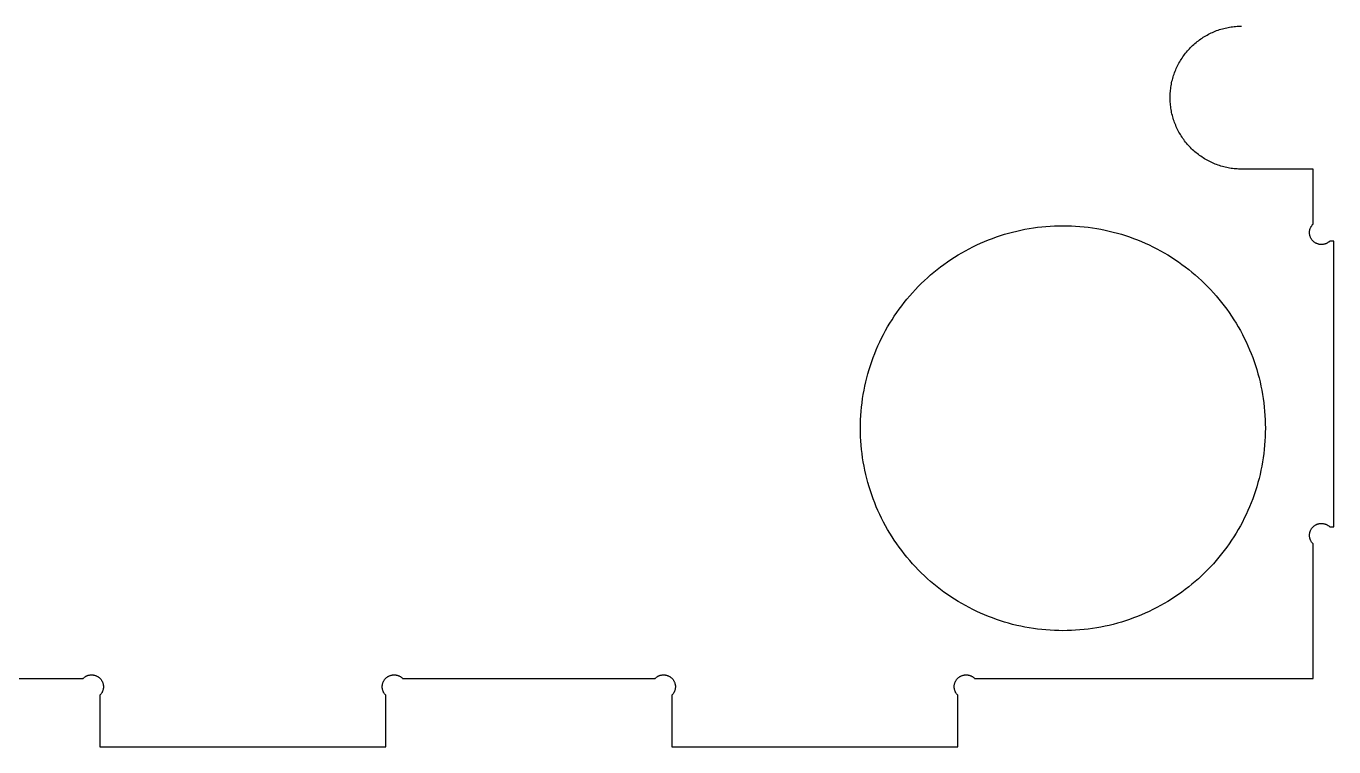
# Model space of a CAD drawing. Extents: x 0 to 96, y 0 to 48.
# Drawn here: x 13.73 to 27.46, y 1.83 to 9.39 of the extents above; entities that cross this region are included whole.
import ezdxf

# ---------------------------------------------------------------- set-up
doc = ezdxf.new("R2010")
doc.units = 0
doc.layers.add('Layer_1', color=7, linetype='CONTINUOUS')

msp = doc.modelspace()

# ---------------------------------------------------------------- linework, layer by layer
at = {"layer": 'Layer_1', "color": 7}
for p, q in [((26.199296, 9.332367), (26.213823, 9.338311)), ((26.213823, 9.338311), (26.228508, 9.343941)), ((26.228508, 9.343941), (26.243272, 9.349256)), ((26.243272, 9.349256), (26.258154, 9.354256)), ((26.258154, 9.354256), (26.273154, 9.358981)), ((26.273154, 9.358981), (26.288232, 9.363351)), ((26.288232, 9.363351), (26.30343, 9.367406)), ((26.30343, 9.367406), (26.318666, 9.371146)), ((26.318666, 9.371146), (26.333981, 9.374571)), ((26.333981, 9.374571), (26.349374, 9.377681)), ((26.349374, 9.377681), (26.364847, 9.380477)), ((26.364847, 9.380477), (26.380359, 9.382918)), ((26.380359, 9.382918), (26.395949, 9.385044)), ((26.395949, 9.385044), (26.41154, 9.386855)), ((26.41154, 9.386855), (26.42717, 9.388351)), ((26.42717, 9.388351), (26.442839, 9.389493)), ((26.442839, 9.389493), (26.458508, 9.390319)), ((26.458508, 9.390319), (26.474217, 9.390792)), ((26.474217, 9.390792), (26.489926, 9.390988)), ((25.9765, 9.187681), (25.988076, 9.198311)), ((25.988076, 9.198311), (25.999847, 9.208705)), ((25.999847, 9.208705), (26.011854, 9.218863)), ((26.011854, 9.218863), (26.02406, 9.228744)), ((26.02406, 9.228744), (26.0365, 9.238351)), ((26.0365, 9.238351), (26.049099, 9.247721)), ((26.049099, 9.247721), (26.061894, 9.256815)), ((26.061894, 9.256815), (26.074887, 9.265674)), ((26.074887, 9.265674), (26.088076, 9.274217)), ((26.088076, 9.274217), (26.101422, 9.282485)), ((26.101422, 9.282485), (26.114926, 9.290477)), ((26.114926, 9.290477), (26.128627, 9.298193)), ((26.128627, 9.298193), (26.142446, 9.305634)), ((26.142446, 9.305634), (26.156461, 9.31276)), ((26.156461, 9.31276), (26.170594, 9.319611)), ((26.170594, 9.319611), (26.184887, 9.326146)), ((26.184887, 9.326146), (26.199296, 9.332367)), ((25.865241, 9.056028), (25.87406, 9.06902)), ((25.87406, 9.06902), (25.883154, 9.081815)), ((25.883154, 9.081815), (25.892524, 9.094414)), ((25.892524, 9.094414), (25.90217, 9.106815)), ((25.90217, 9.106815), (25.912051, 9.11902)), ((25.912051, 9.11902), (25.92217, 9.131028)), ((25.92217, 9.131028), (25.932563, 9.142839)), ((25.932563, 9.142839), (25.943193, 9.154374)), ((25.943193, 9.154374), (25.95406, 9.165713)), ((25.95406, 9.165713), (25.965201, 9.176815)), ((25.965201, 9.176815), (25.9765, 9.187681)), ((25.792603, 8.917052), (25.798548, 8.931619)), ((25.798548, 8.931619), (25.804768, 8.946028)), ((25.804768, 8.946028), (25.811303, 8.960319)), ((25.811303, 8.960319), (25.818154, 8.974453)), ((25.818154, 8.974453), (25.82528, 8.98843)), ((25.82528, 8.98843), (25.832681, 9.002288)), ((25.832681, 9.002288), (25.840398, 9.015989)), ((25.840398, 9.015989), (25.84839, 9.029493)), ((25.84839, 9.029493), (25.856698, 9.042839)), ((25.856698, 9.042839), (25.865241, 9.056028)), ((25.753232, 8.7815), (25.756303, 8.796894)), ((25.756303, 8.796894), (25.759729, 8.812248)), ((25.759729, 8.812248), (25.763508, 8.827485)), ((25.763508, 8.827485), (25.767563, 8.842642)), ((25.767563, 8.842642), (25.771933, 8.85776)), ((25.771933, 8.85776), (25.776619, 8.872721)), ((25.776619, 8.872721), (25.781658, 8.887603)), ((25.781658, 8.887603), (25.786973, 8.902406)), ((25.786973, 8.902406), (25.792603, 8.917052)), ((25.739926, 8.640989), (25.740081, 8.656697)), ((25.740083, 8.656697), (25.740594, 8.672367)), ((25.740594, 8.672367), (25.741428, 8.688075)), ((25.741422, 8.688075), (25.742563, 8.703744)), ((25.742563, 8.703744), (25.74402, 8.719374)), ((25.74402, 8.719374), (25.745831, 8.734965)), ((25.745831, 8.734965), (25.747957, 8.750516)), ((25.747957, 8.750516), (25.750438, 8.766067)), ((25.750438, 8.766067), (25.753232, 8.7815)), ((25.740083, 8.62528), (25.739928, 8.640989)), ((25.740594, 8.609571), (25.740083, 8.62528)), ((25.741422, 8.593863), (25.740589, 8.609571)), ((25.742563, 8.578233), (25.741422, 8.593863)), ((25.74402, 8.562563), (25.742563, 8.578233)), ((25.745831, 8.546973), (25.74402, 8.562563)), ((25.747957, 8.531422), (25.745831, 8.546973)), ((25.750438, 8.51591), (25.747957, 8.531422)), ((25.753232, 8.500437), (25.750438, 8.51591)), ((25.756303, 8.485044), (25.753232, 8.500437)), ((25.759729, 8.469689), (25.756303, 8.485044)), ((25.763508, 8.454453), (25.759729, 8.469689)), ((25.767563, 8.439296), (25.763508, 8.454453)), ((25.771933, 8.424217), (25.767563, 8.439296)), ((25.776619, 8.409217), (25.771933, 8.424217)), ((25.781658, 8.394335), (25.776619, 8.409217)), ((25.786973, 8.379532), (25.781658, 8.394335)), ((25.792603, 8.364886), (25.786973, 8.379532)), ((25.798548, 8.350319), (25.792603, 8.364886)), ((25.804768, 8.33591), (25.798548, 8.350319)), ((25.811303, 8.321619), (25.804768, 8.33591)), ((25.818154, 8.307485), (25.811303, 8.321619)), ((25.82528, 8.293508), (25.818154, 8.307485)), ((25.832681, 8.27965), (25.82528, 8.293508)), ((25.840398, 8.265989), (25.832681, 8.27965)), ((25.84839, 8.252445), (25.840398, 8.265989)), ((25.856698, 8.239099), (25.84839, 8.252445)), ((25.865241, 8.22591), (25.856698, 8.239099)), ((25.87406, 8.212918), (25.865241, 8.22591)), ((25.883154, 8.200122), (25.87406, 8.212918)), ((25.892524, 8.187524), (25.883154, 8.200122)), ((25.90217, 8.175122), (25.892524, 8.187524)), ((25.912051, 8.162918), (25.90217, 8.175122)), ((25.92217, 8.15091), (25.912051, 8.162918)), ((25.932563, 8.139138), (25.92217, 8.15091)), ((25.943193, 8.127563), (25.932563, 8.139138)), ((25.95406, 8.116225), (25.943193, 8.127563)), ((25.965201, 8.105122), (25.95406, 8.116225)), ((25.9765, 8.094256), (25.965201, 8.105122)), ((25.988076, 8.083626), (25.9765, 8.094256)), ((25.999847, 8.073233), (25.988076, 8.083626)), ((26.011854, 8.063075), (25.999847, 8.073233)), ((26.02406, 8.053193), (26.011854, 8.063075)), ((26.0365, 8.043587), (26.02406, 8.053193)), ((26.049099, 8.034217), (26.0365, 8.043587)), ((26.061894, 8.025122), (26.049099, 8.034217)), ((26.074887, 8.016264), (26.061894, 8.025122)), ((26.088076, 8.007721), (26.074887, 8.016264)), ((26.101422, 7.999453), (26.088076, 8.007721)), ((26.114926, 7.991461), (26.101422, 7.999453)), ((26.128627, 7.983744), (26.114926, 7.991461)), ((26.142446, 7.976304), (26.128627, 7.983744)), ((26.156461, 7.969178), (26.142446, 7.976304)), ((26.170594, 7.962367), (26.156461, 7.969178)), ((26.184887, 7.955831), (26.170594, 7.962367)), ((26.199296, 7.949571), (26.184887, 7.955831)), ((26.213823, 7.943626), (26.199296, 7.949571)), ((26.228508, 7.937996), (26.213823, 7.943626)), ((26.243272, 7.932681), (26.228508, 7.937996)), ((26.258154, 7.927681), (26.243272, 7.932681)), ((26.273154, 7.922996), (26.258154, 7.927681)), ((26.288232, 7.918587), (26.273154, 7.922996)), ((26.30343, 7.914532), (26.288232, 7.918587)), ((26.318666, 7.910792), (26.30343, 7.914532)), ((26.333981, 7.907367), (26.318666, 7.910792)), ((26.349374, 7.904256), (26.333981, 7.907367)), ((26.364847, 7.901461), (26.349374, 7.904256)), ((26.380359, 7.89902), (26.364847, 7.901461)), ((26.395949, 7.896894), (26.380359, 7.89902)), ((26.41154, 7.895083), (26.395949, 7.896894)), ((26.42717, 7.893587), (26.41154, 7.895083)), ((26.442839, 7.892445), (26.42717, 7.893587)), ((26.458508, 7.891619), (26.442839, 7.892445)), ((26.474217, 7.891146), (26.458508, 7.891618)), ((26.489926, 7.890989), (26.474217, 7.891146)), ((27.239926, 7.890989), (26.489926, 7.890989)), ((27.239926, 7.312839), (27.239926, 7.890989)), ((24.304492, 7.274414), (24.348587, 7.280477)), ((24.348587, 7.280477), (24.3928, 7.285595)), ((24.3928, 7.285595), (24.43713, 7.289768)), ((24.43713, 7.289768), (24.4815, 7.293036)), ((24.4815, 7.293036), (24.525949, 7.295359)), ((24.525949, 7.295359), (24.570438, 7.296737)), ((24.570438, 7.296737), (24.614926, 7.297209)), ((24.614926, 7.297209), (24.659413, 7.296737)), ((24.659413, 7.296737), (24.703902, 7.295359)), ((24.703902, 7.295359), (24.748351, 7.293036)), ((24.748351, 7.293036), (24.79276, 7.289768)), ((24.79276, 7.289768), (24.837051, 7.285595)), ((24.837051, 7.285595), (24.881264, 7.280477)), ((24.881264, 7.280477), (24.925359, 7.274414)), ((27.213587, 7.274099), (27.215792, 7.278863)), ((27.215792, 7.278863), (27.218154, 7.283508)), ((27.218154, 7.283508), (27.220713, 7.288075)), ((27.220713, 7.288075), (27.223469, 7.292524)), ((27.223469, 7.292524), (27.226422, 7.296855)), ((27.226422, 7.296855), (27.229532, 7.301067)), ((27.229532, 7.301067), (27.232839, 7.305122)), ((27.232839, 7.305122), (27.236303, 7.309059)), ((27.236303, 7.309059), (27.239926, 7.312839)), ((23.791461, 7.131185), (23.832681, 7.147996)), ((23.832681, 7.147996), (23.874217, 7.163941)), ((23.874217, 7.163941), (23.916107, 7.17902)), ((23.916107, 7.17902), (23.958272, 7.193233)), ((23.958272, 7.193233), (24.000752, 7.20654)), ((24.000752, 7.20654), (24.043469, 7.218941)), ((24.043469, 7.218941), (24.086461, 7.230477)), ((24.086461, 7.230477), (24.129689, 7.241067)), ((24.129689, 7.241067), (24.173114, 7.250792)), ((24.173114, 7.250792), (24.216737, 7.259571)), ((24.216737, 7.259571), (24.260556, 7.267445)), ((24.260556, 7.267445), (24.304492, 7.274414)), ((24.925359, 7.274414), (24.969296, 7.267445)), ((24.969296, 7.267445), (25.013114, 7.259571)), ((25.013114, 7.259571), (25.056737, 7.250792)), ((25.056737, 7.250792), (25.100162, 7.241067)), ((25.100162, 7.241067), (25.14339, 7.230477)), ((25.14339, 7.230477), (25.186382, 7.218941)), ((25.186382, 7.218941), (25.229138, 7.20654)), ((25.229138, 7.20654), (25.271579, 7.193233)), ((25.271579, 7.193233), (25.313784, 7.17902)), ((25.313784, 7.17902), (25.355634, 7.163941)), ((25.355634, 7.163941), (25.397209, 7.147996)), ((25.397209, 7.147996), (25.43839, 7.131185)), ((27.203508, 7.217878), (27.203308, 7.223115)), ((27.203311, 7.223115), (27.203422, 7.228351)), ((27.20339, 7.228351), (27.203668, 7.233587)), ((27.203862, 7.212681), (27.203507, 7.217878)), ((27.203666, 7.233587), (27.204143, 7.238823)), ((27.204492, 7.207485), (27.203859, 7.212681)), ((27.204138, 7.238823), (27.204849, 7.243981)), ((27.20528, 7.202288), (27.204491, 7.207485)), ((27.204847, 7.243981), (27.205791, 7.249138)), ((27.206343, 7.19717), (27.205277, 7.202288)), ((27.205792, 7.249138), (27.206933, 7.254256)), ((27.207563, 7.192091), (27.206343, 7.19717)), ((27.206933, 7.254256), (27.208272, 7.259296)), ((27.20902, 7.187052), (27.207563, 7.192091)), ((27.208272, 7.259296), (27.209847, 7.264296)), ((27.210713, 7.182091), (27.20902, 7.187052)), ((27.209847, 7.264296), (27.211619, 7.269217)), ((27.212603, 7.177209), (27.210713, 7.182091)), ((27.211619, 7.269217), (27.213587, 7.274099)), ((27.21465, 7.172406), (27.212603, 7.177209)), ((27.216933, 7.167681), (27.21465, 7.172406)), ((27.219413, 7.163075), (27.216933, 7.167681)), ((27.222091, 7.158587), (27.219413, 7.163075)), ((27.224926, 7.154178), (27.222091, 7.158587)), ((27.227957, 7.149926), (27.224926, 7.154178)), ((27.231186, 7.145792), (27.227957, 7.149926)), ((27.234571, 7.141776), (27.231186, 7.145792)), ((27.238114, 7.137918), (27.234571, 7.141776)), ((27.241816, 7.134217), (27.238114, 7.137918)), ((23.514138, 6.989886), (23.552446, 7.012524)), ((23.552446, 7.012524), (23.591186, 7.034374)), ((23.591186, 7.034374), (23.630438, 7.055398)), ((23.630438, 7.055398), (23.670083, 7.075595)), ((23.670083, 7.075595), (23.710162, 7.094965)), ((23.710162, 7.094965), (23.750594, 7.113508)), ((23.750594, 7.113508), (23.791461, 7.131185)), ((25.43839, 7.131185), (25.479257, 7.113508)), ((25.479257, 7.113508), (25.519729, 7.094965)), ((25.519729, 7.094965), (25.559768, 7.075595)), ((25.559768, 7.075595), (25.599453, 7.055398)), ((25.599453, 7.055398), (25.638666, 7.034374)), ((25.638666, 7.034374), (25.677446, 7.012524)), ((25.677446, 7.012524), (25.715752, 6.989886)), ((27.245634, 7.130674), (27.241816, 7.134217)), ((27.24965, 7.127288), (27.245634, 7.130674)), ((27.253784, 7.124099), (27.24965, 7.127288)), ((27.258076, 7.121067), (27.253784, 7.124099)), ((27.262446, 7.118193), (27.258076, 7.121067)), ((27.266973, 7.115556), (27.262446, 7.118193)), ((27.271579, 7.113075), (27.266973, 7.115556)), ((27.276264, 7.110792), (27.271579, 7.113075)), ((27.281107, 7.108705), (27.276264, 7.110792)), ((27.285989, 7.106815), (27.281107, 7.108705)), ((27.290949, 7.105162), (27.285989, 7.106815)), ((27.295949, 7.103705), (27.290949, 7.105162)), ((27.301068, 7.102445), (27.295949, 7.103705)), ((27.306186, 7.101422), (27.301068, 7.102445)), ((27.311343, 7.100595), (27.306186, 7.101422)), ((27.31654, 7.100004), (27.311343, 7.100595)), ((27.321776, 7.099611), (27.31654, 7.100004)), ((27.327012, 7.099453), (27.321776, 7.099611)), ((27.332249, 7.099493), (27.327012, 7.099448)), ((27.337484, 7.099768), (27.332249, 7.099493)), ((27.342681, 7.10028), (27.337484, 7.099768)), ((27.347879, 7.100989), (27.342681, 7.10028)), ((27.353036, 7.101894), (27.347879, 7.100989)), ((27.358154, 7.103036), (27.353036, 7.101894)), ((27.363193, 7.104414), (27.358154, 7.103036)), ((27.368193, 7.105949), (27.363193, 7.104414)), ((27.373114, 7.10776), (27.368193, 7.105949)), ((27.377957, 7.109729), (27.373114, 7.10776)), ((27.382721, 7.111894), (27.377957, 7.109729)), ((27.387406, 7.114296), (27.382721, 7.111894)), ((27.391933, 7.116855), (27.387406, 7.114296)), ((27.396382, 7.119611), (27.391933, 7.116855)), ((27.400713, 7.122563), (27.396382, 7.119611)), ((27.404926, 7.125674), (27.400713, 7.122563)), ((27.40902, 7.128981), (27.404926, 7.125674)), ((27.412918, 7.132445), (27.40902, 7.128981)), ((27.416698, 7.136067), (27.412918, 7.132445)), ((27.458666, 7.136067), (27.416698, 7.136067)), ((27.458666, 4.136067), (27.458666, 7.136067)), ((23.295004, 6.837563), (23.330162, 6.864847)), ((23.330162, 6.864847), (23.36587, 6.891382)), ((23.36587, 6.891382), (23.40217, 6.91717)), ((23.40217, 6.91717), (23.438981, 6.94217)), ((23.438981, 6.94217), (23.476303, 6.966422)), ((23.476303, 6.966422), (23.514138, 6.989886)), ((25.715752, 6.989886), (25.753548, 6.966422)), ((25.753548, 6.966422), (25.79087, 6.94217)), ((25.79087, 6.94217), (25.827681, 6.91717)), ((25.827681, 6.91717), (25.863981, 6.891382)), ((25.863981, 6.891382), (25.899689, 6.864847)), ((25.899689, 6.864847), (25.934887, 6.837563)), ((23.16028, 6.721264), (23.193036, 6.751422)), ((23.193036, 6.751422), (23.226422, 6.780831)), ((23.226422, 6.780831), (23.260398, 6.809571)), ((23.260398, 6.809571), (23.295004, 6.837563)), ((25.934887, 6.837563), (25.969453, 6.809571)), ((25.969453, 6.809571), (26.00343, 6.780831)), ((26.00343, 6.780831), (26.036816, 6.751422)), ((26.036816, 6.751422), (26.069611, 6.721264)), ((23.006303, 6.560752), (23.035752, 6.594138)), ((23.035752, 6.594138), (23.06587, 6.626894)), ((23.06587, 6.626894), (23.096658, 6.65902)), ((23.096658, 6.65902), (23.128154, 6.690477)), ((23.128154, 6.690477), (23.16028, 6.721264)), ((26.069611, 6.721264), (26.101698, 6.690477)), ((26.101698, 6.690477), (26.133193, 6.65902)), ((26.133193, 6.65902), (26.163981, 6.626894)), ((26.163981, 6.626894), (26.194099, 6.594138)), ((26.194099, 6.594138), (26.223548, 6.560752)), ((22.895752, 6.421264), (22.922288, 6.457012)), ((22.922288, 6.457012), (22.949571, 6.49217)), ((22.949571, 6.49217), (22.977603, 6.526737)), ((22.977603, 6.526737), (23.006303, 6.560752)), ((26.223548, 6.560752), (26.252288, 6.526737)), ((26.252288, 6.526737), (26.28028, 6.49217)), ((26.28028, 6.49217), (26.307563, 6.457012)), ((26.307563, 6.457012), (26.334099, 6.421264)), ((22.820752, 6.31087), (22.844966, 6.348193)), ((22.844966, 6.348193), (22.870004, 6.385004)), ((22.870004, 6.385004), (22.895752, 6.421264)), ((26.334099, 6.421264), (26.359887, 6.385004)), ((26.359887, 6.385004), (26.384887, 6.348193)), ((26.384887, 6.348193), (26.409138, 6.31087)), ((22.731737, 6.156737), (22.75276, 6.195949)), ((22.75276, 6.195949), (22.774611, 6.234729)), ((22.774611, 6.234729), (22.797288, 6.273036)), ((22.797288, 6.273036), (22.820752, 6.31087)), ((26.409138, 6.31087), (26.432563, 6.273036)), ((26.432563, 6.273036), (26.455241, 6.234729)), ((26.455241, 6.234729), (26.477091, 6.195949)), ((26.477091, 6.195949), (26.498114, 6.156737)), ((22.673627, 6.03654), (22.69217, 6.077012)), ((22.69217, 6.077012), (22.71154, 6.117052)), ((22.71154, 6.117052), (22.731737, 6.156737)), ((26.498114, 6.156737), (26.518311, 6.117052)), ((26.518311, 6.117052), (26.537681, 6.077012)), ((26.537681, 6.077012), (26.556224, 6.03654)), ((22.608114, 5.871067), (22.623193, 5.912957)), ((22.623193, 5.912957), (22.639138, 5.954493)), ((22.639138, 5.954493), (22.655989, 5.995674)), ((22.655989, 5.995674), (22.673627, 6.03654)), ((26.556224, 6.03654), (26.573902, 5.995674)), ((26.573902, 5.995674), (26.590713, 5.954493)), ((26.590713, 5.954493), (26.606658, 5.912957)), ((26.606658, 5.912957), (26.621737, 5.871067)), ((22.568193, 5.743666), (22.580634, 5.786422)), ((22.580634, 5.786422), (22.593941, 5.828902)), ((22.593941, 5.828902), (22.608114, 5.871067)), ((26.621737, 5.871067), (26.63591, 5.828902)), ((26.63591, 5.828902), (26.649217, 5.786422)), ((26.649217, 5.786422), (26.661658, 5.743666)), ((22.536382, 5.61402), (22.546068, 5.657485)), ((22.546068, 5.657485), (22.556698, 5.700674)), ((22.556698, 5.700674), (22.568193, 5.743666)), ((26.661658, 5.743666), (26.673154, 5.700674)), ((26.673154, 5.700674), (26.683784, 5.657485)), ((26.683784, 5.657485), (26.693508, 5.61402)), ((22.512721, 5.482642), (22.519689, 5.526618)), ((22.519689, 5.526618), (22.527563, 5.570398)), ((22.527563, 5.570398), (22.536382, 5.61402)), ((26.693508, 5.61402), (26.702288, 5.570398)), ((26.702288, 5.570398), (26.710162, 5.526618)), ((26.710162, 5.526618), (26.71713, 5.482642)), ((22.497367, 5.350044), (22.501579, 5.394335)), ((22.501579, 5.394335), (22.506698, 5.438548)), ((22.506698, 5.438548), (22.512721, 5.482642)), ((26.71713, 5.482642), (26.723193, 5.438548)), ((26.723193, 5.438548), (26.728272, 5.394335)), ((26.728272, 5.394335), (26.732484, 5.350044)), ((22.489926, 5.172209), (22.490403, 5.216737)), ((22.490398, 5.216737), (22.491776, 5.261225)), ((22.491776, 5.261225), (22.494138, 5.305634)), ((22.494138, 5.305634), (22.497367, 5.350044)), ((26.732484, 5.350044), (26.735752, 5.305634)), ((26.735752, 5.305634), (26.738076, 5.261225)), ((26.738076, 5.261225), (26.739453, 5.216737)), ((26.739453, 5.216737), (26.739931, 5.172209)), ((22.490398, 5.127721), (22.48992, 5.172209)), ((22.491776, 5.083233), (22.490398, 5.127721)), ((22.494138, 5.038784), (22.491776, 5.083233)), ((26.738076, 5.083233), (26.735752, 5.038784)), ((26.739453, 5.127721), (26.738076, 5.083233)), ((26.739926, 5.172209), (26.739448, 5.127721)), ((22.497367, 4.994414), (22.494138, 5.038784)), ((22.501579, 4.950083), (22.497367, 4.994414)), ((22.506698, 4.90587), (22.501579, 4.950083)), ((26.728272, 4.950083), (26.723193, 4.90587)), ((26.732484, 4.994414), (26.728272, 4.950083)), ((26.735752, 5.038784), (26.732484, 4.994414)), ((22.512721, 4.861776), (22.506698, 4.90587)), ((22.519689, 4.817839), (22.512721, 4.861776)), ((22.527563, 4.77402), (22.519689, 4.817839)), ((26.710162, 4.817839), (26.702288, 4.77402)), ((26.71713, 4.861776), (26.710162, 4.817839)), ((26.723193, 4.90587), (26.71713, 4.861776)), ((22.536382, 4.730398), (22.527563, 4.77402)), ((22.546068, 4.686973), (22.536382, 4.730398)), ((22.556698, 4.643744), (22.546068, 4.686973)), ((26.683784, 4.686973), (26.673154, 4.643744)), ((26.693508, 4.730398), (26.683784, 4.686973)), ((26.702288, 4.77402), (26.693508, 4.730398)), ((22.568193, 4.600752), (22.556698, 4.643744)), ((22.580634, 4.558036), (22.568193, 4.600752)), ((22.593941, 4.515555), (22.580634, 4.558036)), ((26.649217, 4.558036), (26.63591, 4.515555)), ((26.661658, 4.600752), (26.649217, 4.558036)), ((26.673154, 4.643744), (26.661658, 4.600752)), ((22.608114, 4.47339), (22.593941, 4.515555)), ((22.623193, 4.4315), (22.608114, 4.47339)), ((22.639138, 4.389965), (22.623193, 4.4315)), ((26.606658, 4.4315), (26.590713, 4.389965)), ((26.621737, 4.47339), (26.606658, 4.4315)), ((26.63591, 4.515555), (26.621737, 4.47339)), ((22.655989, 4.348744), (22.639138, 4.389965)), ((22.673627, 4.307918), (22.655989, 4.348744)), ((22.69217, 4.267445), (22.673627, 4.307918)), ((22.71154, 4.227367), (22.69217, 4.267445)), ((26.537681, 4.267445), (26.518311, 4.227367)), ((26.556224, 4.307918), (26.537681, 4.267445)), ((26.573902, 4.348744), (26.556224, 4.307918)), ((26.590713, 4.389965), (26.573902, 4.348744)), ((22.731737, 4.187721), (22.71154, 4.227367)), ((22.75276, 4.148508), (22.731737, 4.187721)), ((22.774611, 4.109729), (22.75276, 4.148508)), ((26.477091, 4.148508), (26.455241, 4.109729)), ((26.498114, 4.187721), (26.477091, 4.148508)), ((26.518311, 4.227367), (26.498114, 4.187721)), ((27.224926, 4.117918), (27.227957, 4.122209)), ((27.227957, 4.122209), (27.231186, 4.126343)), ((27.231186, 4.126343), (27.234571, 4.130319)), ((27.234571, 4.130319), (27.238114, 4.134178)), ((27.238114, 4.134178), (27.241816, 4.137878)), ((27.241816, 4.137878), (27.245634, 4.141422)), ((27.245634, 4.141422), (27.24965, 4.144807)), ((27.24965, 4.144807), (27.253784, 4.147996)), ((27.253784, 4.147996), (27.258076, 4.151028)), ((27.258076, 4.151028), (27.262446, 4.153902)), ((27.262446, 4.153902), (27.266973, 4.156579)), ((27.266973, 4.156579), (27.271579, 4.15902)), ((27.271579, 4.15902), (27.276264, 4.161304)), ((27.276264, 4.161304), (27.281107, 4.16339)), ((27.281107, 4.16339), (27.285989, 4.16528)), ((27.285989, 4.16528), (27.290949, 4.166933)), ((27.290949, 4.166933), (27.295949, 4.16839)), ((27.295949, 4.16839), (27.301068, 4.16965)), ((27.301068, 4.16965), (27.306186, 4.170673)), ((27.306186, 4.170674), (27.311343, 4.1715)), ((27.311343, 4.1715), (27.31654, 4.17209)), ((27.31654, 4.172091), (27.321776, 4.172484)), ((27.321776, 4.172485), (27.327012, 4.172642)), ((27.327012, 4.172642), (27.332249, 4.172598)), ((27.332249, 4.172603), (27.337484, 4.172327)), ((27.337484, 4.172327), (27.342681, 4.171815)), ((27.342681, 4.171815), (27.347879, 4.171106)), ((27.347879, 4.171107), (27.353036, 4.170201)), ((27.353036, 4.170201), (27.358154, 4.169059)), ((27.358154, 4.169059), (27.363193, 4.167681)), ((27.363193, 4.167681), (27.368193, 4.166146)), ((27.368193, 4.166146), (27.373114, 4.164374)), ((27.373114, 4.164374), (27.377957, 4.162367)), ((27.377957, 4.162367), (27.382721, 4.160201)), ((27.382721, 4.160201), (27.387406, 4.157839)), ((27.387406, 4.157839), (27.391933, 4.155241)), ((27.391933, 4.155241), (27.396382, 4.152485)), ((27.396382, 4.152485), (27.400713, 4.149571)), ((27.400713, 4.149571), (27.404926, 4.146422)), ((27.404926, 4.146422), (27.40902, 4.143154)), ((27.40902, 4.143154), (27.412918, 4.139689)), ((27.412918, 4.139689), (27.416698, 4.136067)), ((27.416698, 4.136067), (27.458666, 4.136067)), ((22.797288, 4.071422), (22.774611, 4.109729)), ((22.820752, 4.033587), (22.797288, 4.071422)), ((22.844966, 3.996264), (22.820752, 4.033587)), ((22.870004, 3.959453), (22.844966, 3.996264)), ((26.384887, 3.996264), (26.359887, 3.959453)), ((26.409138, 4.033587), (26.384887, 3.996264)), ((26.432563, 4.071422), (26.409138, 4.033587)), ((26.455241, 4.109729), (26.432563, 4.071422)), ((27.203508, 4.041107), (27.203308, 4.046343)), ((27.203311, 4.048981), (27.203511, 4.054217)), ((27.203311, 4.046343), (27.203311, 4.048981)), ((27.203862, 4.03591), (27.203507, 4.041107)), ((27.203508, 4.054217), (27.203863, 4.059414)), ((27.204492, 4.030713), (27.203859, 4.03591)), ((27.203862, 4.059414), (27.204496, 4.064611)), ((27.20528, 4.025516), (27.204491, 4.030713)), ((27.204492, 4.064611), (27.205281, 4.069807)), ((27.206343, 4.020398), (27.205277, 4.025516)), ((27.20528, 4.069807), (27.206347, 4.074926)), ((27.206343, 4.074926), (27.207563, 4.080004)), ((27.207563, 4.015319), (27.206343, 4.020398)), ((27.207563, 4.080004), (27.20902, 4.085044)), ((27.20902, 4.01028), (27.207563, 4.015319)), ((27.20902, 4.085044), (27.210713, 4.090004)), ((27.210713, 4.005319), (27.20902, 4.01028)), ((27.210713, 4.090004), (27.212603, 4.094886)), ((27.212603, 4.000437), (27.210713, 4.005319)), ((27.212603, 4.094886), (27.21465, 4.099689)), ((27.21465, 3.995634), (27.212603, 4.000437)), ((27.21465, 4.099689), (27.216933, 4.104414)), ((27.216933, 3.99091), (27.21465, 3.995634)), ((27.216933, 4.104414), (27.219413, 4.10902)), ((27.219413, 3.986304), (27.216933, 3.99091)), ((27.219413, 4.10902), (27.222091, 4.113548)), ((27.222091, 3.981776), (27.219413, 3.986304)), ((27.222091, 4.113548), (27.224926, 4.117918)), ((27.224926, 3.977406), (27.222091, 3.981776)), ((22.895752, 3.923178), (22.870004, 3.959453)), ((22.922288, 3.887449), (22.895752, 3.923178)), ((22.949571, 3.852284), (22.922288, 3.887449)), ((22.977603, 3.817697), (22.949571, 3.852284)), ((26.28028, 3.852284), (26.252288, 3.817697)), ((26.307563, 3.887449), (26.28028, 3.852284)), ((26.334099, 3.923178), (26.307563, 3.887449)), ((26.359887, 3.959453), (26.334099, 3.923178)), ((27.227957, 3.973154), (27.224926, 3.977406)), ((27.231186, 3.968981), (27.227957, 3.973154)), ((27.234571, 3.965004), (27.231186, 3.968981)), ((27.238114, 3.961146), (27.234571, 3.965004)), ((27.239926, 3.959256), (27.238114, 3.961146)), ((27.239926, 2.547221), (27.239926, 3.959256)), ((23.006303, 3.783705), (22.977603, 3.817697)), ((23.035752, 3.750319), (23.006303, 3.783705)), ((23.06587, 3.717559), (23.035752, 3.750319)), ((23.096658, 3.685437), (23.06587, 3.717559)), ((26.163981, 3.717559), (26.133193, 3.685437)), ((26.194099, 3.750319), (26.163981, 3.717559)), ((26.223548, 3.783705), (26.194099, 3.750319)), ((26.252288, 3.817697), (26.223548, 3.783705)), ((23.128154, 3.653969), (23.096658, 3.685437)), ((23.16028, 3.623162), (23.128154, 3.653969)), ((23.193036, 3.59304), (23.16028, 3.623162)), ((23.226422, 3.563607), (23.193036, 3.59304)), ((26.036816, 3.59304), (26.00343, 3.563607)), ((26.069611, 3.623162), (26.036816, 3.59304)), ((26.101698, 3.653969), (26.069611, 3.623162)), ((26.133193, 3.685437), (26.101698, 3.653969)), ((23.260398, 3.534882), (23.226422, 3.563607)), ((23.295004, 3.506874), (23.260398, 3.534882)), ((23.330162, 3.479595), (23.295004, 3.506874)), ((23.36587, 3.453059), (23.330162, 3.479595)), ((23.40217, 3.42728), (23.36587, 3.453059)), ((25.863981, 3.453059), (25.827681, 3.42728)), ((25.899689, 3.479595), (25.863981, 3.453059)), ((25.934887, 3.506874), (25.899689, 3.479595)), ((25.969453, 3.534882), (25.934887, 3.506874)), ((26.00343, 3.563607), (25.969453, 3.534882)), ((23.438981, 3.402264), (23.40217, 3.42728)), ((23.476303, 3.378024), (23.438981, 3.402264)), ((23.514138, 3.354571), (23.476303, 3.378024)), ((23.552446, 3.331918), (23.514138, 3.354571)), ((23.591186, 3.310071), (23.552446, 3.331918)), ((23.630438, 3.28904), (23.591186, 3.310071)), ((25.638666, 3.310071), (25.599453, 3.28904)), ((25.677446, 3.331918), (25.638666, 3.310071)), ((25.715752, 3.354571), (25.677446, 3.331918)), ((25.753548, 3.378024), (25.715752, 3.354571)), ((25.79087, 3.402264), (25.753548, 3.378024)), ((25.827681, 3.42728), (25.79087, 3.402264)), ((23.670083, 3.268835), (23.630438, 3.28904)), ((23.710162, 3.249465), (23.670083, 3.268835)), ((23.750594, 3.230937), (23.710162, 3.249465)), ((23.791461, 3.213264), (23.750594, 3.230937)), ((23.832681, 3.196445), (23.791461, 3.213264)), ((23.874217, 3.180496), (23.832681, 3.196445)), ((23.916107, 3.165422), (23.874217, 3.180496)), ((23.958272, 3.151225), (23.916107, 3.165422)), ((25.313784, 3.165422), (25.271579, 3.151225)), ((25.355634, 3.180496), (25.313784, 3.165422)), ((25.397209, 3.196445), (25.355634, 3.180496)), ((25.43839, 3.213264), (25.397209, 3.196445)), ((25.479257, 3.230937), (25.43839, 3.213264)), ((25.519729, 3.249465), (25.479257, 3.230937)), ((25.559768, 3.268835), (25.519729, 3.249465)), ((25.599453, 3.28904), (25.559768, 3.268835)), ((24.000752, 3.137918), (23.958272, 3.151225)), ((24.043469, 3.1255), (24.000752, 3.137918)), ((24.086461, 3.113981), (24.043469, 3.1255)), ((24.129689, 3.103367), (24.086461, 3.113981)), ((24.173114, 3.093658), (24.129689, 3.103367)), ((24.216737, 3.084863), (24.173114, 3.093658)), ((24.260556, 3.076981), (24.216737, 3.084863)), ((24.304492, 3.070016), (24.260556, 3.076981)), ((24.348587, 3.063977), (24.304492, 3.070016)), ((24.3928, 3.058863), (24.348587, 3.063977)), ((24.43713, 3.054674), (24.3928, 3.058863)), ((24.4815, 3.051414), (24.43713, 3.054674)), ((24.525949, 3.049087), (24.4815, 3.051414)), ((24.570438, 3.047689), (24.525949, 3.049087)), ((24.614926, 3.047221), (24.570438, 3.04769)), ((24.659413, 3.047689), (24.614926, 3.04722)), ((24.703902, 3.049087), (24.659413, 3.047689)), ((24.748351, 3.051414), (24.703902, 3.049087)), ((24.79276, 3.054674), (24.748351, 3.051414)), ((24.837051, 3.058863), (24.79276, 3.054674)), ((24.881264, 3.063977), (24.837051, 3.058863)), ((24.925359, 3.070016), (24.881264, 3.063977)), ((24.969296, 3.076981), (24.925359, 3.070016)), ((25.013114, 3.084863), (24.969296, 3.076981)), ((25.056737, 3.093658), (25.013114, 3.084863)), ((25.100162, 3.103367), (25.056737, 3.093658)), ((25.14339, 3.113981), (25.100162, 3.103367)), ((25.186382, 3.1255), (25.14339, 3.113981)), ((25.229138, 3.137918), (25.186382, 3.1255)), ((25.271579, 3.151225), (25.229138, 3.137918)), ((11.679374, 2.547221), (14.329768, 2.547221)), ((14.329768, 2.547221), (14.333548, 2.550847)), ((14.333548, 2.550847), (14.337484, 2.554307)), ((14.337484, 2.554307), (14.34154, 2.557603)), ((14.34154, 2.557603), (14.345752, 2.560725)), ((14.345752, 2.560725), (14.350083, 2.563666)), ((14.350083, 2.563666), (14.354532, 2.566426)), ((14.354532, 2.566426), (14.359099, 2.568996)), ((14.359099, 2.568996), (14.363744, 2.571374)), ((14.363744, 2.571374), (14.368508, 2.573552)), ((14.368508, 2.573552), (14.373351, 2.575532)), ((14.373351, 2.575532), (14.378272, 2.577304)), ((14.378272, 2.577304), (14.383272, 2.57887)), ((14.383272, 2.57887), (14.388351, 2.580225)), ((14.388351, 2.580225), (14.39343, 2.581367)), ((14.39343, 2.581367), (14.398587, 2.582295)), ((14.398587, 2.582296), (14.403784, 2.583005)), ((14.403784, 2.583004), (14.408981, 2.583497)), ((14.408981, 2.583496), (14.414217, 2.583772)), ((14.414217, 2.583772), (14.419453, 2.583828)), ((14.419453, 2.583827), (14.424689, 2.583662)), ((14.424689, 2.583662), (14.429926, 2.58328)), ((14.429926, 2.58328), (14.435122, 2.582678)), ((14.435122, 2.582678), (14.44028, 2.581859)), ((14.44028, 2.581859), (14.445438, 2.580823)), ((14.445438, 2.580823), (14.450517, 2.579575)), ((14.450517, 2.579575), (14.455517, 2.578115)), ((14.455517, 2.578115), (14.460477, 2.576441)), ((14.460477, 2.576441), (14.465398, 2.574567)), ((14.465398, 2.574567), (14.470201, 2.572489)), ((14.470201, 2.572489), (14.474887, 2.570209)), ((14.474887, 2.570209), (14.479532, 2.567733)), ((14.479532, 2.567733), (14.48402, 2.565071)), ((14.48402, 2.565071), (14.48843, 2.562217)), ((14.48843, 2.562217), (14.492681, 2.559185)), ((14.492681, 2.559185), (14.496816, 2.555977)), ((14.496816, 2.555977), (14.500831, 2.552599)), ((14.500831, 2.552599), (14.50465, 2.549052)), ((14.50465, 2.549052), (14.508351, 2.545351)), ((14.508351, 2.545351), (14.511933, 2.541496)), ((14.511933, 2.541496), (14.51528, 2.5375)), ((14.51528, 2.5375), (14.518508, 2.533363)), ((14.518508, 2.533363), (14.52154, 2.529095)), ((14.52154, 2.529095), (14.524374, 2.524701)), ((14.524374, 2.524701), (14.527051, 2.520197)), ((14.527051, 2.520197), (14.529532, 2.515583)), ((14.529532, 2.515583), (14.531816, 2.510867)), ((14.531816, 2.510867), (14.533902, 2.506063)), ((14.533902, 2.506063), (14.535752, 2.501174)), ((14.535752, 2.501174), (14.537446, 2.496213)), ((14.537446, 2.496213), (14.538902, 2.491185)), ((14.538902, 2.491185), (14.540122, 2.486103)), ((14.540122, 2.486103), (14.541189, 2.480969)), ((14.541186, 2.480969), (14.542008, 2.4758)), ((14.542012, 2.4758), (14.542601, 2.470599)), ((17.470477, 2.470599), (17.471066, 2.4758)), ((17.471068, 2.4758), (17.47189, 2.480969)), ((17.471894, 2.480969), (17.472961, 2.486103)), ((17.472957, 2.486103), (17.474178, 2.491185)), ((17.474178, 2.491185), (17.475634, 2.496213)), ((17.475634, 2.496213), (17.477327, 2.501174)), ((17.477327, 2.501174), (17.479178, 2.506063)), ((17.479178, 2.506063), (17.481264, 2.510867)), ((17.481264, 2.510867), (17.483548, 2.515583)), ((17.483548, 2.515583), (17.486028, 2.520197)), ((17.486028, 2.520197), (17.488706, 2.524701)), ((17.488706, 2.524701), (17.49154, 2.529095)), ((17.49154, 2.529095), (17.494571, 2.533363)), ((17.494571, 2.533363), (17.4978, 2.5375)), ((17.4978, 2.5375), (17.501147, 2.541496)), ((17.501147, 2.541496), (17.504689, 2.545351)), ((17.504689, 2.545351), (17.50839, 2.549052)), ((17.50839, 2.549052), (17.512249, 2.552599)), ((17.512249, 2.552599), (17.516264, 2.555977)), ((17.516264, 2.555977), (17.520398, 2.559185)), ((17.520398, 2.559185), (17.52465, 2.562217)), ((17.52465, 2.562217), (17.52906, 2.565071)), ((17.52906, 2.565071), (17.533548, 2.567733)), ((17.533548, 2.567733), (17.538193, 2.570209)), ((17.538193, 2.570209), (17.542879, 2.572489)), ((17.542879, 2.572489), (17.547681, 2.574567)), ((17.547681, 2.574567), (17.552603, 2.576441)), ((17.552603, 2.576441), (17.557563, 2.578115)), ((17.557563, 2.578115), (17.562563, 2.579575)), ((17.562563, 2.579575), (17.567642, 2.580823)), ((17.567642, 2.580823), (17.5728, 2.581859)), ((17.5728, 2.581859), (17.577957, 2.582678)), ((17.577957, 2.582678), (17.583154, 2.58328)), ((17.583154, 2.58328), (17.58839, 2.583662)), ((17.58839, 2.583662), (17.593627, 2.583827)), ((17.593627, 2.583827), (17.596224, 2.583827)), ((17.596224, 2.583827), (17.601461, 2.583662)), ((17.601461, 2.583662), (17.606698, 2.58328)), ((17.606698, 2.58328), (17.611894, 2.582678)), ((17.611894, 2.582678), (17.617051, 2.581859)), ((17.617051, 2.581859), (17.622209, 2.580823)), ((17.622209, 2.580823), (17.627288, 2.579575)), ((17.627288, 2.579575), (17.632288, 2.578115)), ((17.632288, 2.578115), (17.637288, 2.576441)), ((17.637288, 2.576441), (17.64217, 2.574567)), ((17.64217, 2.574567), (17.646973, 2.572489)), ((17.646973, 2.572489), (17.651658, 2.570209)), ((17.651658, 2.570209), (17.656303, 2.567733)), ((17.656303, 2.567733), (17.660792, 2.565071)), ((17.660792, 2.565071), (17.665201, 2.562217)), ((17.665201, 2.562217), (17.669453, 2.559185)), ((17.669453, 2.559185), (17.673587, 2.555977)), ((17.673587, 2.555977), (17.677603, 2.552599)), ((17.677603, 2.552599), (17.681461, 2.549052)), ((17.681461, 2.549052), (17.683311, 2.547221)), ((17.683311, 2.547221), (20.333706, 2.547221)), ((20.333706, 2.547221), (20.337484, 2.550847)), ((20.337484, 2.550847), (20.341422, 2.554307)), ((20.341422, 2.554307), (20.345477, 2.557603)), ((20.345477, 2.557603), (20.349689, 2.560725)), ((20.349689, 2.560725), (20.35402, 2.563666)), ((20.35402, 2.563666), (20.358469, 2.566426)), ((20.358469, 2.566426), (20.363036, 2.568996)), ((20.363036, 2.568996), (20.367681, 2.571374)), ((20.367681, 2.571374), (20.372446, 2.573552)), ((20.372446, 2.573552), (20.377288, 2.575532)), ((20.377288, 2.575532), (20.382209, 2.577304)), ((20.382209, 2.577304), (20.387209, 2.57887)), ((20.387209, 2.57887), (20.392288, 2.580225)), ((20.392288, 2.580225), (20.397367, 2.581367)), ((20.397367, 2.581367), (20.402524, 2.582295)), ((20.402524, 2.582296), (20.407721, 2.583005)), ((20.407721, 2.583004), (20.412918, 2.583497)), ((20.412918, 2.583496), (20.418154, 2.583772)), ((20.418154, 2.583772), (20.42339, 2.583828)), ((20.42339, 2.583827), (20.428627, 2.583662)), ((20.428627, 2.583662), (20.433862, 2.58328)), ((20.433862, 2.58328), (20.43906, 2.582678)), ((20.43906, 2.582678), (20.444217, 2.581859)), ((20.444217, 2.581859), (20.449374, 2.580823)), ((20.449374, 2.580823), (20.454453, 2.579575)), ((20.454453, 2.579575), (20.459453, 2.578115)), ((20.459453, 2.578115), (20.464413, 2.576441)), ((20.464413, 2.576441), (20.469336, 2.574567)), ((20.469336, 2.574567), (20.474138, 2.572489)), ((20.474138, 2.572489), (20.478823, 2.570209)), ((20.478823, 2.570209), (20.483469, 2.567733)), ((20.483469, 2.567733), (20.487957, 2.565071)), ((20.487957, 2.565071), (20.492367, 2.562217)), ((20.492367, 2.562217), (20.496619, 2.559185)), ((20.496619, 2.559185), (20.500752, 2.555977)), ((20.500752, 2.555977), (20.504768, 2.552599)), ((20.504768, 2.552599), (20.508587, 2.549052)), ((20.508587, 2.549052), (20.512288, 2.545351)), ((20.512288, 2.545351), (20.51587, 2.541496)), ((20.51587, 2.541496), (20.519217, 2.5375)), ((20.519217, 2.5375), (20.522446, 2.533363)), ((20.522446, 2.533363), (20.525477, 2.529095)), ((20.525477, 2.529095), (20.528311, 2.524701)), ((20.528311, 2.524701), (20.530989, 2.520197)), ((20.530989, 2.520197), (20.533469, 2.515583)), ((20.533469, 2.515583), (20.535752, 2.510867)), ((20.535752, 2.510867), (20.537839, 2.506063)), ((20.537839, 2.506063), (20.539689, 2.501174)), ((20.539689, 2.501174), (20.541382, 2.496213)), ((20.541382, 2.496213), (20.542839, 2.491185)), ((20.542839, 2.491185), (20.54406, 2.486103)), ((20.54406, 2.486103), (20.545127, 2.480969)), ((20.545122, 2.480969), (20.545944, 2.4758)), ((20.545949, 2.4758), (20.546538, 2.470599)), ((23.474413, 2.470599), (23.475002, 2.4758)), ((23.475004, 2.4758), (23.475827, 2.480969)), ((23.475831, 2.480969), (23.476898, 2.486103)), ((23.476894, 2.486103), (23.478114, 2.491185)), ((23.478114, 2.491185), (23.479571, 2.496213)), ((23.479571, 2.496213), (23.481264, 2.501174)), ((23.481264, 2.501174), (23.483114, 2.506063)), ((23.483114, 2.506063), (23.485201, 2.510867)), ((23.485201, 2.510867), (23.487484, 2.515583)), ((23.487484, 2.515583), (23.489966, 2.520197)), ((23.489966, 2.520197), (23.492642, 2.524701)), ((23.492642, 2.524701), (23.495477, 2.529095)), ((23.495477, 2.529095), (23.498508, 2.533363)), ((23.498508, 2.533363), (23.501737, 2.5375)), ((23.501737, 2.5375), (23.505083, 2.541496)), ((23.505083, 2.541496), (23.508627, 2.545351)), ((23.508627, 2.545351), (23.512327, 2.549052)), ((23.512327, 2.549052), (23.516186, 2.552599)), ((23.516186, 2.552599), (23.520201, 2.555977)), ((23.520201, 2.555977), (23.524336, 2.559185)), ((23.524336, 2.559185), (23.528587, 2.562217)), ((23.528587, 2.562217), (23.532997, 2.565071)), ((23.532997, 2.565071), (23.537484, 2.567733)), ((23.537484, 2.567733), (23.54213, 2.570209)), ((23.54213, 2.570209), (23.546816, 2.572489)), ((23.546816, 2.572489), (23.551619, 2.574567)), ((23.551619, 2.574567), (23.55654, 2.576441)), ((23.55654, 2.576441), (23.5615, 2.578115)), ((23.5615, 2.578115), (23.5665, 2.579575)), ((23.5665, 2.579575), (23.571579, 2.580823)), ((23.571579, 2.580823), (23.576737, 2.581859)), ((23.576737, 2.581859), (23.581894, 2.582678)), ((23.581894, 2.582678), (23.587091, 2.58328)), ((23.587091, 2.58328), (23.592327, 2.583662)), ((23.592327, 2.583662), (23.597563, 2.583827)), ((23.597563, 2.583827), (23.600162, 2.583827)), ((23.600162, 2.583827), (23.605398, 2.583662)), ((23.605398, 2.583662), (23.610634, 2.58328)), ((23.610634, 2.58328), (23.615831, 2.582678)), ((23.615831, 2.582678), (23.620989, 2.581859)), ((23.620989, 2.581859), (23.626147, 2.580823)), ((23.626147, 2.580823), (23.631224, 2.579575)), ((23.631224, 2.579575), (23.636224, 2.578115)), ((23.636224, 2.578115), (23.641224, 2.576441)), ((23.641224, 2.576441), (23.646107, 2.574567)), ((23.646107, 2.574567), (23.65091, 2.572489)), ((23.65091, 2.572489), (23.655594, 2.570209)), ((23.655594, 2.570209), (23.660241, 2.567733)), ((23.660241, 2.567733), (23.664729, 2.565071)), ((23.664729, 2.565071), (23.669138, 2.562217)), ((23.669138, 2.562217), (23.67339, 2.559185)), ((23.67339, 2.559185), (23.677524, 2.555977)), ((23.677524, 2.555977), (23.68154, 2.552599)), ((23.68154, 2.552599), (23.685398, 2.549052)), ((23.685398, 2.549052), (23.687249, 2.547221)), ((23.687249, 2.547221), (27.239926, 2.547221)), ((14.510162, 2.374225), (14.50654, 2.370445)), ((14.50654, 2.370445), (14.50654, 1.828473)), ((14.513627, 2.37815), (14.510162, 2.374225)), ((14.516933, 2.382221), (14.513627, 2.37815)), ((14.520043, 2.386422), (14.516933, 2.382221)), ((14.522997, 2.390752), (14.520043, 2.386422)), ((14.525752, 2.395205), (14.522997, 2.390752)), ((14.528311, 2.399764), (14.525752, 2.395205)), ((14.530673, 2.40443), (14.528311, 2.399764)), ((14.532879, 2.409189), (14.530673, 2.40443)), ((14.534847, 2.414036), (14.532879, 2.409189)), ((14.536619, 2.418965), (14.534847, 2.414036)), ((14.538193, 2.423961), (14.536619, 2.418965)), ((14.539532, 2.429016), (14.538193, 2.423961)), ((14.540673, 2.434126), (14.539532, 2.429016)), ((14.541619, 2.43928), (14.540674, 2.434126)), ((14.542327, 2.444465), (14.541616, 2.43928)), ((14.5428, 2.449678), (14.542322, 2.444465)), ((14.542603, 2.470599), (14.542992, 2.465374)), ((14.543076, 2.454906), (14.542798, 2.449678)), ((14.542997, 2.465374), (14.543152, 2.460142)), ((14.543154, 2.460142), (14.543043, 2.454906)), ((17.470004, 2.454906), (17.469893, 2.460142)), ((17.469926, 2.460142), (17.470081, 2.465374)), ((17.47028, 2.449678), (17.470002, 2.454906)), ((17.470083, 2.465374), (17.470472, 2.470599)), ((17.470752, 2.444465), (17.470274, 2.449678)), ((17.471461, 2.43928), (17.47075, 2.444465)), ((17.472406, 2.434126), (17.471461, 2.43928)), ((17.473548, 2.429016), (17.472406, 2.434126)), ((17.474887, 2.423961), (17.473548, 2.429016)), ((17.476461, 2.418965), (17.474887, 2.423961)), ((17.478232, 2.414036), (17.476461, 2.418965)), ((17.480201, 2.409189), (17.478232, 2.414036)), ((17.482406, 2.40443), (17.480201, 2.409189)), ((17.484768, 2.399764), (17.482406, 2.40443)), ((17.487327, 2.395205), (17.484768, 2.399764)), ((17.490083, 2.390752), (17.487327, 2.395205)), ((17.493036, 2.386422), (17.490083, 2.390752)), ((17.496147, 2.382221), (17.493036, 2.386422)), ((17.499453, 2.37815), (17.496147, 2.382221)), ((17.502918, 2.374225), (17.499453, 2.37815)), ((17.50654, 2.370445), (17.502918, 2.374225)), ((17.50654, 1.828473), (17.50654, 2.370445)), ((20.514099, 2.374225), (20.510477, 2.370445)), ((20.510477, 2.370445), (20.510477, 1.828473)), ((20.517563, 2.37815), (20.514099, 2.374225)), ((20.52087, 2.382221), (20.517563, 2.37815)), ((20.523981, 2.386422), (20.52087, 2.382221)), ((20.526933, 2.390752), (20.523981, 2.386422)), ((20.529689, 2.395205), (20.526933, 2.390752)), ((20.532249, 2.399764), (20.529689, 2.395205)), ((20.534611, 2.40443), (20.532249, 2.399764)), ((20.536816, 2.409189), (20.534611, 2.40443)), ((20.538784, 2.414036), (20.536816, 2.409189)), ((20.540556, 2.418965), (20.538784, 2.414036)), ((20.54213, 2.423961), (20.540556, 2.418965)), ((20.543469, 2.429016), (20.54213, 2.423961)), ((20.544611, 2.434126), (20.543469, 2.429016)), ((20.545556, 2.43928), (20.544611, 2.434126)), ((20.546264, 2.444465), (20.545553, 2.43928)), ((20.546737, 2.449678), (20.546259, 2.444465)), ((20.54654, 2.470599), (20.546929, 2.465374)), ((20.547012, 2.454906), (20.546734, 2.449678)), ((20.546933, 2.465374), (20.547089, 2.460142)), ((20.547091, 2.460142), (20.54698, 2.454906)), ((23.473941, 2.454906), (23.47383, 2.460142)), ((23.473862, 2.460142), (23.474018, 2.465374)), ((23.474217, 2.449678), (23.473939, 2.454906)), ((23.47402, 2.465374), (23.474409, 2.470599)), ((23.474689, 2.444465), (23.474211, 2.449678)), ((23.475398, 2.43928), (23.474687, 2.444465)), ((23.476343, 2.434126), (23.475399, 2.43928)), ((23.477484, 2.429016), (23.476343, 2.434126)), ((23.478823, 2.423961), (23.477484, 2.429016)), ((23.480398, 2.418965), (23.478823, 2.423961)), ((23.48217, 2.414036), (23.480398, 2.418965)), ((23.484138, 2.409189), (23.48217, 2.414036)), ((23.486343, 2.40443), (23.484138, 2.409189)), ((23.488706, 2.399764), (23.486343, 2.40443)), ((23.491264, 2.395205), (23.488706, 2.399764)), ((23.49402, 2.390752), (23.491264, 2.395205)), ((23.496973, 2.386422), (23.49402, 2.390752)), ((23.500083, 2.382221), (23.496973, 2.386422)), ((23.50339, 2.37815), (23.500083, 2.382221)), ((23.506854, 2.374225), (23.50339, 2.37815)), ((23.510477, 2.370445), (23.506854, 2.374225)), ((23.510477, 1.828473), (23.510477, 2.370445)), ((14.50654, 1.828473), (17.50654, 1.828473)), ((20.510477, 1.828473), (23.510477, 1.828473))]:
    msp.add_line(p, q, dxfattribs=at)

doc.saveas('drawing.dxf')
